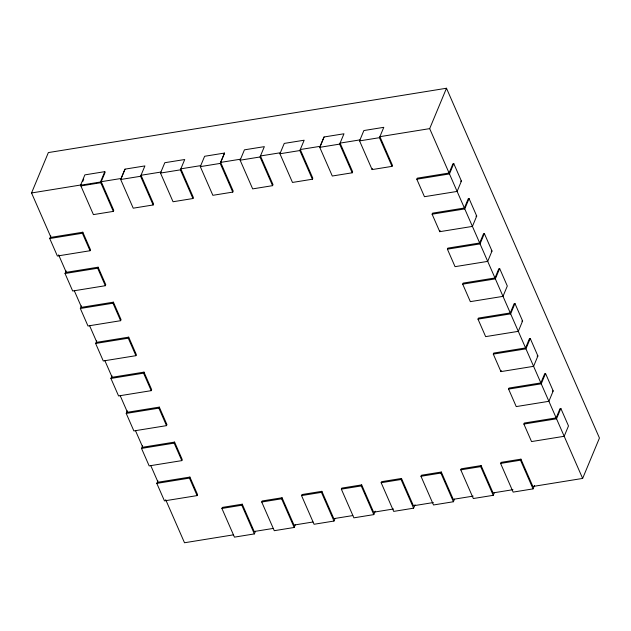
<?xml version="1.0" encoding="UTF-8"?>
<svg xmlns="http://www.w3.org/2000/svg" width="631" height="631" viewBox="0 0 631 631"><rect width="100%" height="100%" fill="white"/><g stroke="black" fill="none" stroke-linecap="round" stroke-linejoin="round"><path stroke-width="0.95" d="M50.819 235.939L49.739 238.526L57.389 256.012L90.036 250.736L90.462 249.702L82.819 232.216L50.969 237.359L31.55 192.96L48.358 152.576L446.488 88.245L599.45 438.04L582.642 478.424L532.872 486.469L520.93 459.163L501.03 462.381L500.596 463.414L513.137 492.101L533.045 488.883L534.481 485.428M125.009 169.163L120.687 179.496L133.228 208.183L153.136 204.965L140.595 176.278L144.901 165.921L125.001 169.14L121.128 178.478L101.22 181.696L113.754 210.36L113.328 211.393L93.42 214.611L80.571 185.23L84.877 174.874L104.785 171.656L105.101 172.381L100.779 182.714L80.878 185.932M82.669 181.618L83.749 179.023M113.328 211.393L100.479 182.012L104.785 171.656M58.612 254.853L66.263 272.34L98.113 267.197L105.763 284.684L105.33 285.717L72.683 290.994L65.032 273.507L66.113 270.912M90.036 250.736L82.385 233.249L82.819 232.216M74.292 290.702L81.557 307.321L113.406 302.17L121.057 319.665L120.624 320.698L87.977 325.975L80.334 308.48L81.407 305.893M105.33 285.717L97.679 268.23L98.113 267.197M160.503 173.06L164.809 162.711L184.725 159.517L180.411 169.849L192.952 198.528L173.044 201.746L160.503 173.06L180.411 169.849M153.136 204.965L153.57 203.931L141.036 175.268L160.944 172.05M89.594 325.683L96.858 342.302L128.708 337.151L136.351 354.646L135.925 355.679L103.279 360.956L95.628 343.461L96.709 340.874M120.624 320.698L112.981 303.211L113.406 302.17M104.888 360.664L112.152 377.283L144.002 372.132L151.653 389.627L151.219 390.66L118.573 395.937L110.922 378.442L112.002 375.855M135.925 355.679L128.274 338.192L128.708 337.151M200.311 166.631L204.625 156.275L224.533 153.057L220.219 163.413L232.76 192.1L212.86 195.31L200.311 166.631L220.219 163.413M192.952 198.528L193.378 197.495L180.845 168.832L200.753 165.614M232.76 192.1L233.194 191.059L220.661 162.396L224.541 153.081M120.182 395.645L127.446 412.264L159.296 407.113L166.947 424.608L166.513 425.641L133.867 430.918L126.224 413.423L127.296 410.836M151.219 390.66L143.568 373.166L144.002 372.132M240.127 160.195L244.434 149.839L264.35 146.644L260.035 156.977L272.576 185.664L252.668 188.882L240.127 160.195L260.035 156.977M135.476 430.626L142.748 447.237L174.598 442.094L182.241 459.581L181.815 460.622L149.168 465.891L141.518 448.404L142.598 445.817M166.513 425.641L158.87 408.147L159.296 407.113M279.935 153.767L284.25 143.411L304.166 140.216L299.843 150.549L312.384 179.228L292.484 182.446L279.935 153.767L299.843 150.549M272.576 185.664L273.01 184.631L260.469 155.967L280.377 152.749M150.777 465.607L158.042 482.218L189.892 477.075L197.542 494.562L197.109 495.603L164.462 500.872L156.811 483.385L157.892 480.798M181.815 460.622L174.164 443.128L174.598 442.094M319.751 147.331L324.058 136.974L343.974 133.78L339.659 144.113L352.201 172.799L332.292 176.017L319.751 147.331L339.659 144.113M312.384 179.228L312.818 178.194L300.285 149.531L320.193 146.321L324.058 136.974M197.109 495.603L189.458 478.109L189.892 477.075M359.567 140.894L363.874 130.546L383.782 127.328L379.468 137.684L392.017 166.363L372.109 169.581L359.567 140.894L379.468 137.684M352.201 172.799L352.634 171.766L340.101 143.103L360.001 139.885M255.437 531.326L254.356 533.913L234.448 537.131L221.907 508.444L222.341 507.411L242.249 504.193L254.183 531.499L273.144 528.439M372.109 169.581L372.535 168.548M254.356 533.913L241.815 505.226L242.249 504.193M392.017 166.363L392.443 165.33L379.909 136.667L429.679 128.629L446.488 88.245M295.245 524.889L294.172 527.477L274.264 530.695L261.723 502.016L262.149 500.975L282.057 497.764L293.999 525.063L312.96 522.003M294.172 527.477L281.623 498.798L282.057 497.764M416.815 179.212L417.241 178.179L449.091 173.028L452.971 163.713L453.768 163.579L461.419 181.073L457.104 191.43L424.458 196.698L416.815 179.212L449.461 173.935L453.768 163.579M335.061 518.461L333.98 521.048L314.072 524.266L301.531 495.58L301.965 494.546L321.873 491.328L333.815 518.635L352.768 515.574M432.109 214.193L432.543 213.16L464.392 208.009L468.265 198.694L469.062 198.56L476.713 216.054L472.406 226.411L439.76 231.68L432.109 214.193L464.755 208.916L469.062 198.56M333.98 521.048L321.439 492.361L321.873 491.328M439.76 231.68L440.186 230.646M375.232 511.165L373.797 514.612L353.888 517.83L341.347 489.143L341.773 488.11L361.681 484.892L373.623 512.198L393.531 508.988M447.403 249.174L447.836 248.133L479.686 242.99L483.567 233.667L484.363 233.541L492.006 251.035L487.7 261.384L455.054 266.661L447.403 249.174L480.049 243.897L484.363 233.541M373.797 514.612L361.255 485.933L361.681 484.892M462.704 284.155L463.13 283.114L494.98 277.971L498.861 268.648L499.657 268.522L507.308 286.009L502.994 296.365L470.347 301.642L462.704 284.155L495.351 278.878L499.657 268.522M415.048 504.729L413.605 508.184L393.705 511.394L381.156 482.715L381.589 481.682L401.497 478.464L413.439 505.77L433.339 502.552M413.605 508.184L401.064 479.497L401.497 478.464M477.998 319.136L478.432 318.095L510.282 312.952L514.155 303.629L514.951 303.503L522.602 320.99L518.296 331.346L485.649 336.623L477.998 319.136L510.645 313.859L514.951 303.503M454.501 499.16L453.421 501.748L433.513 504.966L420.972 476.279L421.405 475.246L441.306 472.027L453.247 499.334L473.155 496.116M453.421 501.748L440.88 473.061L441.306 472.027M493.292 354.109L493.726 353.076L525.576 347.933L529.456 338.61L530.253 338.484L537.896 355.971L533.589 366.327L500.943 371.604L493.292 354.109L525.938 348.84L530.253 338.484M500.943 371.604L501.377 370.571M494.31 492.724L493.229 495.319L473.329 498.529L460.78 469.85L461.214 468.809L481.122 465.599L493.063 492.906L512.971 489.688M508.594 389.09L509.02 388.057L540.87 382.914L544.75 373.591L545.547 373.465L553.198 390.952L548.883 401.308L516.237 406.585L508.594 389.09L541.24 383.822L545.547 373.465M493.229 495.319L480.688 466.632L481.122 465.599M523.888 424.071L524.314 423.038L556.171 417.888L560.044 408.572L560.841 408.446L568.492 425.933L564.185 436.289L531.539 441.566L523.888 424.071L556.534 418.795L560.841 408.446M533.045 488.883L520.504 460.196L520.93 459.163M31.55 192.96L81.312 184.915M220.661 162.396L240.569 159.186M80.571 185.23L100.479 182.012M120.687 179.496L140.595 176.278M49.739 238.526L82.385 233.249M460.622 181.2L461.419 181.073M65.032 273.507L97.679 268.23M475.916 216.181L476.713 216.054M80.334 308.48L112.981 303.211M491.21 251.162L492.006 251.035M95.628 343.461L128.274 338.192M110.922 378.442L143.568 373.166M521.805 321.124L522.602 320.99M126.224 413.423L158.87 408.147M537.099 356.105L537.896 355.971M141.518 448.404L174.164 443.128M552.401 391.078L553.198 390.952M156.811 483.385L189.458 478.109M221.907 508.444L241.815 505.226M261.723 502.016L281.623 498.798M301.531 495.58L321.439 492.361M341.347 489.143L361.255 485.933M381.156 482.715L401.064 479.497M420.972 476.279L440.88 473.061M460.78 469.85L480.688 466.632M500.596 463.414L520.504 460.196M233.32 534.867L184.512 542.755L165.693 499.713M429.679 128.629L449.091 173.028M449.461 173.935L464.392 208.009M464.755 208.916L479.686 242.99M480.049 243.897L494.98 277.971M495.351 278.878L510.282 312.952M510.645 313.859L525.576 347.933M525.938 348.84L540.87 382.914M541.24 383.822L556.171 417.888M556.534 418.795L582.642 478.424"/></g></svg>
